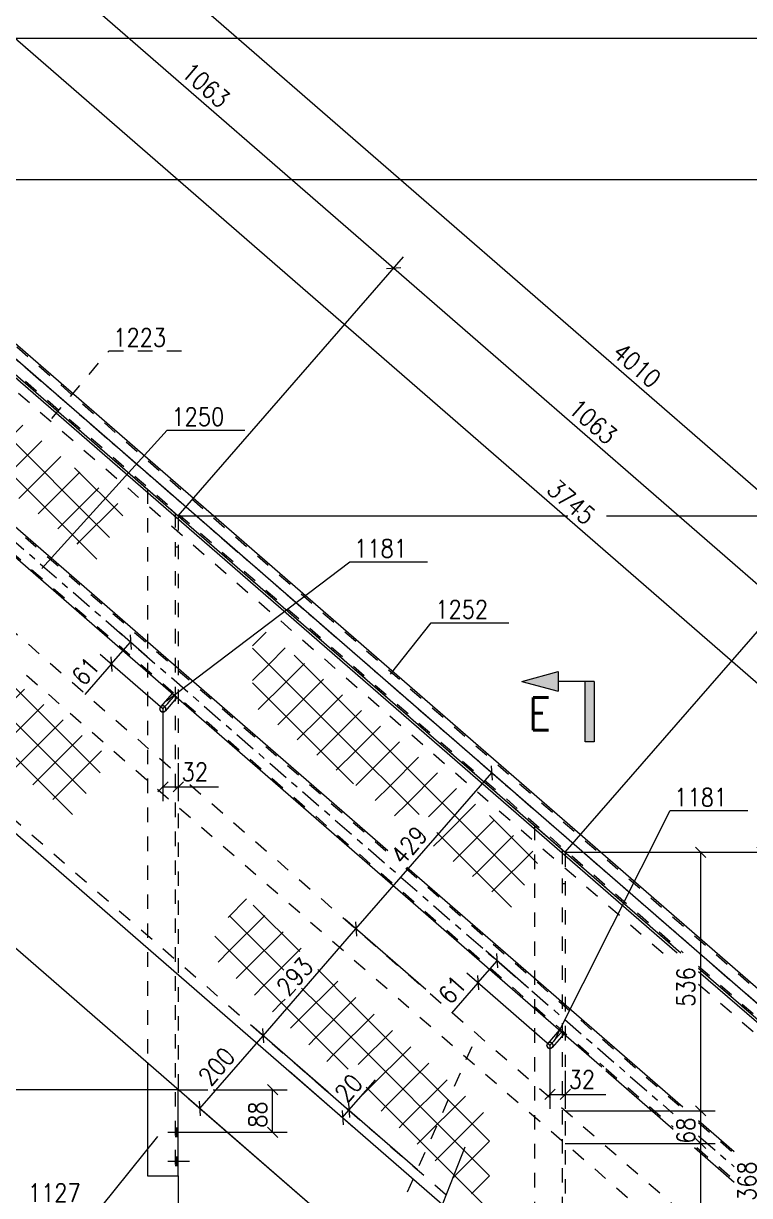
# Model space of a CAD drawing. Header units: millimetres. Extents: x 5 to 846, y 5 to 599.
# Drawn here: x 613.2 to 713.5, y 217 to 378.9 of the extents above; entities that cross this region are included whole.
import ezdxf

# ---------------------------------------------------------------- set-up
doc = ezdxf.new("R2010")
doc.units = ezdxf.units.MM
for name, pattern in [('XKITLINE00', [0]), ('XKITLINE02', [4, 2, -2]), ('XKITLINE03', [6, 3, -1, 1, -1])]:
    doc.linetypes.add(name, pattern=pattern)
for name, color, linetype, lineweight in [('Corte', 7, 'Continuous', 0), ('Cota', 4, 'Continuous', 0), ('Marca da peça', 2, 'Continuous', 0), ('Objeto gráfico', 3, 'Continuous', 0), ('Parafuso', 3, 'Continuous', 0), ('Peça', 2, 'Continuous', 0)]:
    doc.layers.add(name, color=color, linetype=linetype, lineweight=lineweight)
doc.styles.add('ROMANS', font='ROMANS__.TTF')
doc.styles.add('SIMPLEX', font='SIMPLEX_.TTF')

# ---------------------------------------------------------------- blocks, each defined once
blk = doc.blocks.new('*A80')
at = {"layer": 'Peça', "color": 4, "linetype": 'XKITLINE00', "lineweight": 0}
for p, q in [((569.63, 366.96), (703.55, 250.51)), ((563.09, 309.68), (760.94, 137.64)), ((706.5, 247.94), (760.88, 200.65))]:
    blk.add_line(p, q, dxfattribs=at)
blk = doc.blocks.new('*A81')
at = {"layer": 'Peça', "color": 7, "linetype": 'XKITLINE02', "lineweight": 0}
for p, q in [((570.29, 364.61), (703, 249.22)), ((706.5, 246.17), (758.19, 201.23))]:
    blk.add_line(p, q, dxfattribs=at)
at = {"layer": 'Peça', "color": 4, "linetype": 'XKITLINE00', "lineweight": 0}
for p, q in [((571.39, 365.87), (704.05, 250.51)), ((706.5, 248.38), (759.28, 202.48))]:
    blk.add_line(p, q, dxfattribs=at)
blk = doc.blocks.new('*A82')
at = {"layer": 'Peça', "color": 7, "linetype": 'XKITLINE00', "lineweight": 0}
blk.add_line((762.89, 201.48), (561.15, 376.91), dxfattribs=at)
at = {"layer": 'Peça', "color": 7, "linetype": 'XKITLINE02', "lineweight": 0}
for p, q in [((573.11, 368.36), (761.51, 204.53)), ((571.28, 366.25), (704.38, 250.51)), ((571.39, 365.87), (704.05, 250.51)), ((706.5, 248.67), (759.68, 202.43)), ((706.5, 248.38), (759.28, 202.48))]:
    blk.add_line(p, q, dxfattribs=at)
at = {"layer": 'Peça', "color": 4, "linetype": 'XKITLINE00', "lineweight": 0}
blk.add_line((573.25, 368.52), (761.65, 204.69), dxfattribs=at)
at = {"layer": 'Peça', "color": 7, "linetype": 'XKITLINE03', "lineweight": 0}
blk.add_line((760.59, 203.48), (572.19, 367.31), dxfattribs=at)
blk = doc.blocks.new('*A83')
at = {"layer": 'Peça', "color": 7, "linetype": 'XKITLINE02', "lineweight": 0}
for p, q in [((563.09, 311.44), (655.33, 231.24)), ((657.97, 228.94), (760.94, 139.4))]:
    blk.add_line(p, q, dxfattribs=at)
at = {"layer": 'Peça', "color": 4, "linetype": 'XKITLINE00', "lineweight": 0}
blk.add_line((761.28, 121.45), (562.76, 294.06), dxfattribs=at)
blk = doc.blocks.new('*A84')
at = {"layer": 'Peça', "color": 7, "linetype": 'XKITLINE02', "lineweight": 0}
for p, q in [((586.76, 316.77), (634.59, 275.18)), ((583.48, 315.11), (703, 211.19)), ((636.24, 273.75), (703, 215.69))]:
    blk.add_line(p, q, dxfattribs=at)
blk = doc.blocks.new('*A87')
at = {"layer": 'Peça', "color": 4, "linetype": 'XKITLINE00', "lineweight": 0}
for p, q in [((633.79, 286.32), (632.18, 284.48)), ((634.42, 285.77), (632.82, 283.92)), ((634.42, 285.77), (633.79, 286.32)), ((632.08, 284.17), (632.18, 284.48)), ((632.22, 283.88), (632.08, 284.17)), ((632.53, 283.78), (632.22, 283.88)), ((632.82, 283.92), (632.53, 283.78))]:
    blk.add_line(p, q, dxfattribs=at)
at = {"layer": 'Peça', "color": 7, "linetype": 'XKITLINE03', "lineweight": 0}
for p, q in [((633.18, 284.98), (633.6, 285.46)), ((633.6, 285.46), (634.11, 286.04)), ((632.5, 284.2), (632.59, 284.3)), ((632.5, 284.2), (632.5, 284.2)), ((632.59, 284.3), (632.82, 284.57)), ((632.82, 284.57), (633.18, 284.98))]:
    blk.add_line(p, q, dxfattribs=at)
at = {"layer": 'Peça', "color": 7, "linetype": 'XKITLINE02', "lineweight": 0}
for start, end in [(48.9909, 228.9909), (228.9909, 48.9909)]:
    blk.add_arc((632.5, 284.2), 0.423, start, end, dxfattribs=at)
blk = doc.blocks.new('*A88')
at = {"layer": 'Peça', "color": 7, "linetype": 'XKITLINE02', "lineweight": 0}
for p, q in [((562.19, 352.52), (663.43, 264.49)), ((560.04, 350.74), (693.43, 234.74)), ((666.07, 262.19), (703.97, 229.23)), ((693.7, 234.51), (703, 226.42)), ((706.5, 227.03), (711.43, 222.75)), ((706.26, 223.59), (711.43, 219.1))]:
    blk.add_line(p, q, dxfattribs=at)
at = {"layer": 'Peça', "color": 4, "linetype": 'XKITLINE00', "lineweight": 0}
for p, q in [((562.44, 352.59), (663.57, 264.65)), ((559.99, 350.5), (693.11, 234.74)), ((666.21, 262.35), (704.3, 229.23)), ((693.7, 234.23), (703, 226.14)), ((706.5, 227.31), (711.43, 223.03)), ((705.93, 223.59), (711.43, 218.81))]:
    blk.add_line(p, q, dxfattribs=at)
at = {"layer": 'Peça', "color": 7, "linetype": 'XKITLINE03', "lineweight": 0}
for p, q in [((565.76, 347.59), (703, 228.25)), ((706.5, 225.21), (711.43, 220.92))]:
    blk.add_line(p, q, dxfattribs=at)
blk = doc.blocks.new('*A91')
at = {"layer": 'Peça', "color": 4, "linetype": 'XKITLINE00', "lineweight": 0}
for p, q in [((687.25, 239.83), (685.65, 237.99)), ((687.89, 239.27), (687.25, 239.83)), ((687.89, 239.27), (686.29, 237.43)), ((685.55, 237.68), (685.65, 237.99)), ((685.69, 237.39), (685.55, 237.68)), ((686, 237.29), (685.69, 237.39)), ((686.29, 237.43), (686, 237.29))]:
    blk.add_line(p, q, dxfattribs=at)
at = {"layer": 'Peça', "color": 7, "linetype": 'XKITLINE03', "lineweight": 0}
for p, q in [((686.29, 238.08), (686.64, 238.48)), ((686.64, 238.48), (687.06, 238.97)), ((687.06, 238.97), (687.57, 239.55)), ((685.97, 237.71), (686.05, 237.8)), ((685.97, 237.71), (685.97, 237.71)), ((686.05, 237.8), (686.29, 238.08))]:
    blk.add_line(p, q, dxfattribs=at)
at = {"layer": 'Peça', "color": 7, "linetype": 'XKITLINE02', "lineweight": 0}
for start, end in [(48.9909, 228.9909), (228.9909, 48.9909)]:
    blk.add_arc((685.97, 237.71), 0.423, start, end, dxfattribs=at)
blk = doc.blocks.new('*A100')
at = {"layer": 'Peça', "color": 4, "linetype": 'XKITLINE00', "lineweight": 0}
for p, q in [((683.85, 268.08), (688.09, 264.4)), ((683.85, 188.77), (683.85, 173.21)), ((688.09, 173.21), (688.09, 185.09)), ((683.85, 173.21), (688.09, 173.21))]:
    blk.add_line(p, q, dxfattribs=at)
at = {"layer": 'Peça', "color": 7, "linetype": 'XKITLINE02', "lineweight": 0}
for p, q in [((683.85, 268.08), (683.85, 188.77)), ((687.66, 264.76), (687.66, 173.21)), ((688.09, 264.4), (688.09, 234.74)), ((687.66, 260.1), (688.09, 260.1)), ((688.09, 231.24), (688.09, 185.09))]:
    blk.add_line(p, q, dxfattribs=at)
blk = doc.blocks.new('*A102')
at = {"layer": 'Peça', "color": 7, "linetype": 'XKITLINE02', "lineweight": 0}
for p, q in [((630.39, 314.57), (634.62, 310.89)), ((630.39, 314.57), (630.39, 235.26)), ((634.2, 311.26), (634.2, 219.7)), ((634.62, 310.89), (634.62, 277.25)), ((634.2, 306.59), (634.62, 306.59)), ((634.62, 273.75), (634.62, 231.58))]:
    blk.add_line(p, q, dxfattribs=at)
at = {"layer": 'Peça', "color": 4, "linetype": 'XKITLINE00', "lineweight": 0}
for p, q in [((630.39, 235.26), (630.39, 219.7)), ((634.62, 219.7), (634.62, 231.58)), ((630.39, 219.7), (634.62, 219.7))]:
    blk.add_line(p, q, dxfattribs=at)
blk = doc.blocks.new('*A103')
at = {"layer": 'Parafuso'}
for points in [[(634.62, 225.1), (634.2, 225.1), (634.2, 226.3), (634.62, 226.3)], [(634.62, 221.1), (634.2, 221.1), (634.2, 222.3), (634.62, 222.3)]]:
    blk.add_hatch(color=7, dxfattribs=at).paths.add_polyline_path(points, flags=17)
at = {"layer": 'Parafuso', "color": 7, "linetype": 'XKITLINE00', "lineweight": 0}
for p, q in [((633.19, 225.7), (636.16, 225.7)), ((634.2, 226.3), (634.62, 226.3)), ((634.2, 225.1), (634.62, 225.1)), ((634.2, 222.3), (634.62, 222.3)), ((633.19, 221.7), (636.16, 221.7)), ((634.2, 221.1), (634.62, 221.1))]:
    blk.add_line(p, q, dxfattribs=at)
blk = doc.blocks.new('*A136')
at = {"layer": 'Objeto gráfico', "color": 2, "linetype": 'XKITLINE00', "lineweight": 0}
for p, q in [((641.51, 255.39), (644.06, 257.94)), ((651.42, 250.68), (644.99, 257.1)), ((649.19, 248.11), (641.68, 255.63)), ((641.71, 250.8), (646.58, 255.67)), ((654.06, 238.45), (639.69, 252.82)), ((644.1, 248.41), (649.1, 253.4)), ((646.5, 246.01), (651.61, 251.13)), ((640.14, 249.23), (641.71, 250.8)), ((642.64, 246.94), (644.1, 248.41)), ((658.85, 243.24), (653.9, 248.19)), ((651.29, 241.22), (656.65, 246.59)), ((645.14, 244.65), (646.5, 246.01)), ((656.46, 240.85), (651.67, 245.63)), ((647.64, 242.36), (648.89, 243.62)), ((648.89, 243.62), (649.37, 244.1)), ((653.68, 238.83), (659.17, 244.32)), ((677.63, 224.46), (658.85, 243.24)), ((656.08, 236.43), (661.69, 242.04)), ((650.14, 240.07), (651.29, 241.22)), ((677.63, 219.67), (656.46, 240.85)), ((659.49, 235.06), (664.21, 239.77)), ((652.64, 237.78), (653.68, 238.83)), ((658.1, 234.42), (654.06, 238.45)), ((660.87, 231.65), (666.73, 237.5)), ((655.14, 235.49), (656.08, 236.43)), ((663.26, 229.25), (669.24, 235.23)), ((677.63, 214.88), (660.58, 231.94)), ((665.66, 226.86), (671.76, 232.96)), ((660.14, 230.91), (660.87, 231.65)), ((668.05, 224.46), (674.28, 230.69)), ((662.64, 228.62), (663.26, 229.25)), ((670.45, 222.07), (676.8, 228.42)), ((665.13, 226.33), (665.66, 226.86)), ((667.63, 224.04), (668.05, 224.46)), ((672.84, 219.67), (677.63, 224.46)), ((670.13, 221.75), (670.45, 222.07)), ((672.63, 219.46), (672.84, 219.67)), ((675.24, 217.28), (677.63, 219.67)), ((675.13, 217.17), (675.24, 217.28))]:
    blk.add_line(p, q, dxfattribs=at)
blk = doc.blocks.new('*A137')
at = {"layer": 'Objeto gráfico', "color": 2, "linetype": 'XKITLINE00', "lineweight": 0}
for p, q in [((644.89, 292.92), (646.78, 294.81)), ((657.08, 280.4), (644.89, 292.59)), ((647.12, 290.36), (649.41, 292.65)), ((659.47, 282.8), (650.64, 291.64)), ((644.89, 288.13), (647.12, 290.36)), ((649.52, 287.97), (652.04, 290.49)), ((654.69, 278.01), (644.89, 287.81)), ((645.68, 284.13), (649.52, 287.97)), ((651.91, 285.57), (654.67, 288.32)), ((648.37, 282.03), (651.91, 285.57)), ((654.31, 283.18), (657.29, 286.16)), ((656.7, 280.78), (659.92, 284)), ((651.06, 279.93), (654.31, 283.18)), ((682.44, 259.83), (659.47, 282.8)), ((653.75, 277.83), (656.7, 280.78)), ((667.88, 269.61), (657.08, 280.4)), ((659.1, 278.39), (662.55, 281.84)), ((661.49, 275.99), (665.18, 279.68)), ((658.83, 273.86), (654.69, 278.01)), ((656.44, 275.73), (659.1, 278.39)), ((663.89, 273.6), (667.81, 277.52)), ((659.13, 273.63), (661.49, 275.99)), ((666.28, 271.2), (670.44, 275.36)), ((661.82, 271.53), (663.89, 273.6)), ((669.18, 269.31), (673.06, 273.2)), ((664.51, 269.43), (666.28, 271.2)), ((671.07, 266.41), (675.69, 271.03)), ((684.24, 262.83), (677.6, 269.47)), ((673.47, 264.02), (678.32, 268.87)), ((669.89, 265.23), (671.07, 266.41)), ((680.65, 256.83), (670.36, 267.13)), ((675.86, 261.62), (680.95, 266.71)), ((678.26, 259.23), (683.58, 264.55)), ((672.58, 263.13), (673.47, 264.02)), ((675.27, 261.03), (675.86, 261.62)), ((677.96, 258.93), (678.26, 259.23))]:
    blk.add_line(p, q, dxfattribs=at)
blk = doc.blocks.new('*A138')
at = {"layer": 'Objeto gráfico', "color": 2, "linetype": 'XKITLINE00', "lineweight": 0}
for p, q in [((598.84, 295.59), (587.82, 306.61)), ((587.82, 304.47), (589.51, 306.17)), ((588.89, 300.75), (592.17, 304.04)), ((596.45, 293.19), (587.82, 301.82)), ((591.28, 298.36), (594.82, 301.9)), ((587.82, 299.68), (588.89, 300.75)), ((593.67, 295.96), (597.48, 299.77)), ((587.82, 294.9), (591.28, 298.36)), ((594.05, 290.8), (587.82, 297.03)), ((596.07, 293.57), (600.13, 297.63)), ((589.9, 292.19), (593.67, 295.96)), ((598.46, 291.18), (602.78, 295.49)), ((621.92, 272.51), (598.84, 295.59)), ((592.64, 290.14), (596.07, 293.57)), ((600.86, 288.78), (605.44, 293.36)), ((620.02, 269.62), (596.45, 293.19)), ((623.82, 275.39), (607.61, 291.61)), ((600.91, 283.94), (594.05, 290.8)), ((595.38, 288.09), (598.46, 291.18)), ((603.25, 286.39), (608.09, 291.22)), ((598.11, 286.04), (600.86, 288.78)), ((605.65, 283.99), (610.74, 289.09)), ((608.04, 281.6), (613.4, 286.95)), ((600.85, 283.98), (603.25, 286.39)), ((603.59, 281.93), (605.65, 283.99)), ((610.44, 279.2), (616.05, 284.82)), ((612.83, 276.81), (618.71, 282.68)), ((606.33, 279.88), (608.04, 281.6)), ((615.23, 274.41), (621.36, 280.54)), ((609.07, 277.83), (610.44, 279.2)), ((617.62, 272.02), (624.01, 278.41)), ((611.8, 275.78), (612.83, 276.81)), ((614.54, 273.73), (615.23, 274.41)), ((617.28, 271.67), (617.62, 272.02))]:
    blk.add_line(p, q, dxfattribs=at)
blk = doc.blocks.new('*A139')
at = {"layer": 'Objeto gráfico', "color": 2, "linetype": 'XKITLINE00', "lineweight": 0}
for p, q in [((587.6, 340.98), (589.49, 342.87)), ((599.79, 328.47), (587.6, 340.66)), ((589.83, 338.42), (592.12, 340.71)), ((602.18, 330.86), (593.35, 339.7)), ((587.6, 336.19), (589.83, 338.42)), ((592.23, 336.03), (594.75, 338.55)), ((597.39, 326.07), (587.6, 335.87)), ((588.39, 332.19), (592.23, 336.03)), ((594.62, 333.63), (597.38, 336.39)), ((597.02, 331.24), (600, 334.22)), ((591.08, 330.09), (594.62, 333.63)), ((593.77, 327.99), (597.02, 331.24)), ((599.41, 328.84), (602.63, 332.06)), ((625.15, 307.89), (602.18, 330.86)), ((596.46, 325.89), (599.41, 328.84)), ((601.81, 326.45), (605.26, 329.9)), ((623.36, 304.9), (599.79, 328.47)), ((604.2, 324.05), (607.89, 327.74)), ((601.54, 321.92), (597.39, 326.07)), ((599.15, 323.79), (601.81, 326.45)), ((601.84, 321.69), (604.2, 324.05)), ((606.6, 321.66), (610.52, 325.58)), ((608.99, 319.26), (613.14, 323.42)), ((604.53, 319.59), (606.6, 321.66)), ((611.39, 316.87), (615.77, 321.26)), ((607.22, 317.49), (608.99, 319.26)), ((613.78, 314.47), (618.4, 319.1)), ((626.95, 310.89), (620.31, 317.53)), ((609.91, 315.39), (611.39, 316.87)), ((616.18, 312.08), (621.03, 316.93)), ((612.6, 313.29), (613.78, 314.47)), ((618.57, 309.69), (623.66, 314.77)), ((615.29, 311.19), (616.18, 312.08)), ((620.96, 307.29), (626.29, 312.61)), ((617.98, 309.09), (618.57, 309.69)), ((620.67, 307), (620.96, 307.29)), ((623.36, 304.9), (623.36, 304.9)), ((623.36, 304.9), (623.36, 304.9)), ((623.36, 304.9), (623.36, 304.9))]:
    blk.add_line(p, q, dxfattribs=at)
blk = doc.blocks.new('*A383')
at = {"layer": 'Cota', "color": 7, "linetype": 'XKITLINE00', "lineweight": 0}
blk.add_line((561.15, 376.91), (830.52, 376.91), dxfattribs=at)
blk = doc.blocks.new('*A384')
at = {"layer": 'Cota', "color": 7, "linetype": 'XKITLINE00', "lineweight": 0}
for p, q in [((561.15, 376.91), (807.38, 376.91)), ((581.15, 357.38), (807.38, 357.38))]:
    blk.add_line(p, q, dxfattribs=at)
blk = doc.blocks.new('*A385')
at = {"layer": 'Cota', "color": 7, "linetype": 'XKITLINE00', "lineweight": 0}
for p, q in [((581.15, 357.38), (807.38, 357.38)), ((634.62, 310.89), (688.45, 310.89)), ((693.79, 310.89), (807.38, 310.89))]:
    blk.add_line(p, q, dxfattribs=at)
blk = doc.blocks.new('*A386')
at = {"layer": 'Cota', "color": 7, "linetype": 'XKITLINE00', "lineweight": 0}
for p, q in [((804.67, 311.59), (806.08, 310.18)), ((634.62, 310.89), (688.45, 310.89)), ((693.79, 310.89), (807.38, 310.89)), ((805.38, 264.4), (805.38, 310.89)), ((688.09, 264.4), (807.38, 264.4)), ((804.67, 265.1), (806.08, 263.69))]:
    blk.add_line(p, q, dxfattribs=at)
at = {"layer": 'Cota', "color": 3}
for p in [(805.38, 310.89), (805.38, 264.4)]:
    blk.add_point(p, dxfattribs=at)
at = {"layer": 'Cota', "color": 3, "style": 'SIMPLEX', "width": 0.85}
blk.add_text('697', height=2.5, rotation=90.0002, dxfattribs=at).set_placement((804.58, 284.16))
blk = doc.blocks.new('*A387')
at = {"layer": 'Cota', "color": 7, "linetype": 'XKITLINE00', "lineweight": 0}
for p, q in [((688.09, 264.4), (807.38, 264.4)), ((804.67, 265.1), (806.08, 263.69)), ((805.38, 217.9), (805.38, 264.4)), ((741.55, 217.9), (770.78, 217.9)), ((773.17, 217.9), (792.11, 217.9)), ((795.55, 217.9), (807.38, 217.9)), ((804.67, 218.61), (806.08, 217.19))]:
    blk.add_line(p, q, dxfattribs=at)
at = {"layer": 'Cota', "color": 3}
for p in [(805.38, 264.4), (805.38, 217.9)]:
    blk.add_point(p, dxfattribs=at)
at = {"layer": 'Cota', "color": 3, "style": 'SIMPLEX', "width": 0.85}
blk.add_text('697', height=2.5, rotation=90.0002, dxfattribs=at).set_placement((804.58, 237.67))
blk = doc.blocks.new('*A391')
at = {"layer": 'Cota', "color": 7, "linetype": 'XKITLINE00', "lineweight": 0}
blk.add_line((561.15, 376.91), (818.41, 376.91), dxfattribs=at)
blk = doc.blocks.new('*A392')
at = {"layer": 'Cota', "color": 7, "linetype": 'XKITLINE00', "lineweight": 0}
blk.add_line((596.34, 417.37), (798.07, 241.95), dxfattribs=at)
at = {"layer": 'Cota', "color": 3, "style": 'SIMPLEX', "width": 0.85}
blk.add_text('4010', height=2.5, rotation=-41.0066, dxfattribs=at).set_placement((694.4, 333.16))
blk = doc.blocks.new('*A396')
at = {"layer": 'Cota', "color": 7, "linetype": 'XKITLINE00', "lineweight": 0}
for p, q in [((688.09, 264.4), (719.2, 300.17)), ((718.85, 298.7), (716.85, 298.56)), ((717.85, 298.63), (771.32, 252.13)), ((741.55, 217.9), (772.66, 253.68)), ((772.32, 252.2), (770.32, 252.06))]:
    blk.add_line(p, q, dxfattribs=at)
at = {"layer": 'Cota', "color": 3}
for p in [(717.85, 298.63), (771.32, 252.13)]:
    blk.add_point(p, dxfattribs=at)
at = {"layer": 'Cota', "color": 3, "style": 'SIMPLEX', "width": 0.85}
blk.add_text('1063', height=2.5, rotation=-41.0066, dxfattribs=at).set_placement((741.78, 278.88))
blk = doc.blocks.new('*A398')
at = {"layer": 'Cota', "color": 7, "linetype": 'XKITLINE00', "lineweight": 0}
blk.add_line((594.12, 392.52), (782.52, 228.69), dxfattribs=at)
at = {"layer": 'Cota', "color": 3, "style": 'SIMPLEX', "width": 0.85}
blk.add_text('3745', height=2.5, rotation=-41.0066, dxfattribs=at).set_placement((685.34, 314.26))
blk = doc.blocks.new('*A402')
at = {"layer": 'Cota', "color": 7, "linetype": 'XKITLINE00', "lineweight": 0}
for p, q in [((634.62, 219.7), (634.62, 102.63)), ((688.09, 173.2), (688.08, 102.63)), ((635.33, 105.34), (633.91, 103.93)), ((688.79, 105.34), (687.38, 103.93)), ((634.62, 104.63), (688.08, 104.63))]:
    blk.add_line(p, q, dxfattribs=at)
at = {"layer": 'Cota', "color": 3}
for p in [(634.62, 104.63), (688.08, 104.63)]:
    blk.add_point(p, dxfattribs=at)
at = {"layer": 'Cota', "color": 3, "style": 'SIMPLEX', "width": 0.85}
blk.add_text('802', height=2.5, dxfattribs=at).set_placement((657.87, 105.43))
blk = doc.blocks.new('*A403')
at = {"layer": 'Cota', "color": 7, "linetype": 'XKITLINE00', "lineweight": 0}
blk.add_line((634.62, 219.7), (634.62, 102.63), dxfattribs=at)
blk = doc.blocks.new('*A411')
at = {"layer": 'Marca da peça', "color": 7, "linetype": 'XKITLINE00', "lineweight": 0}
for p in [(674.22, 223.63), (650.26, 190.18)]:
    blk.add_line(p, (661, 190.18), dxfattribs=at)
at = {"layer": 'Marca da peça', "color": 4, "style": 'ROMANS', "width": 0.85}
blk.add_text('1253', height=2.5, dxfattribs=at).set_placement((650.86, 190.78))
blk = doc.blocks.new('*A412')
at = {"layer": 'Marca da peça', "color": 7, "linetype": 'XKITLINE02', "lineweight": 0}
for p, q in [((617.16, 324.33), (625.06, 333.69)), ((625.06, 333.69), (635.8, 333.69))]:
    blk.add_line(p, q, dxfattribs=at)
at = {"layer": 'Marca da peça', "color": 4, "style": 'ROMANS', "width": 0.85}
blk.add_text('1223', height=2.5, dxfattribs=at).set_placement((625.66, 334.29))
blk = doc.blocks.new('*A413')
at = {"layer": 'Marca da peça', "color": 7, "linetype": 'XKITLINE00', "lineweight": 0}
for p, q in [((663.94, 289.01), (669.54, 296.11)), ((669.54, 296.11), (680.28, 296.11))]:
    blk.add_line(p, q, dxfattribs=at)
at = {"layer": 'Marca da peça', "color": 4, "style": 'ROMANS', "width": 0.85}
blk.add_text('1252', height=2.5, dxfattribs=at).set_placement((670.14, 296.71))
blk = doc.blocks.new('*A415')
at = {"layer": 'Marca da peça', "color": 7, "linetype": 'XKITLINE02', "lineweight": 0}
for p in [(675.17, 237.53), (647.26, 198.84)]:
    blk.add_line(p, (658, 198.84), dxfattribs=at)
at = {"layer": 'Marca da peça', "color": 4, "style": 'ROMANS', "width": 0.85}
blk.add_text('1248', height=2.5, dxfattribs=at).set_placement((647.86, 199.44))
blk = doc.blocks.new('*A416')
at = {"layer": 'Marca da peça', "color": 7, "linetype": 'XKITLINE00', "lineweight": 0}
for p, q in [((632.99, 285.33), (658.33, 304.54)), ((658.33, 304.54), (669.07, 304.54))]:
    blk.add_line(p, q, dxfattribs=at)
at = {"layer": 'Marca da peça', "color": 4, "style": 'ROMANS', "width": 0.85}
blk.add_text('1181', height=2.5, dxfattribs=at).set_placement((658.93, 305.14))
blk = doc.blocks.new('*A417')
at = {"layer": 'Marca da peça', "color": 7, "linetype": 'XKITLINE00', "lineweight": 0}
for p, q in [((615.79, 303.61), (633.09, 322.73)), ((633.09, 322.73), (643.84, 322.73))]:
    blk.add_line(p, q, dxfattribs=at)
at = {"layer": 'Marca da peça', "color": 4, "style": 'ROMANS', "width": 0.85}
blk.add_text('1250', height=2.5, dxfattribs=at).set_placement((633.69, 323.33))
blk = doc.blocks.new('*A420')
at = {"layer": 'Marca da peça', "color": 7, "linetype": 'XKITLINE00', "lineweight": 0}
for p, q in [((686.56, 238.3), (702.55, 270.15)), ((702.55, 270.15), (713.29, 270.15))]:
    blk.add_line(p, q, dxfattribs=at)
at = {"layer": 'Marca da peça', "color": 4, "style": 'ROMANS', "width": 0.85}
blk.add_text('1181', height=2.5, dxfattribs=at).set_placement((703.15, 270.75))
blk = doc.blocks.new('*A430')
at = {"layer": 'Marca da peça', "color": 7, "linetype": 'XKITLINE00', "lineweight": 0}
for p in [(631.78, 225.11), (613.26, 215.48)]:
    blk.add_line(p, (624, 215.48), dxfattribs=at)
at = {"layer": 'Marca da peça', "color": 4, "style": 'ROMANS', "width": 0.85}
blk.add_text('1127', height=2.5, dxfattribs=at).set_placement((613.86, 216.08))
blk = doc.blocks.new('*A433')
at = {"layer": 'Cota', "color": 7, "linetype": 'XKITLINE00', "lineweight": 0}
for p, q in [((514.52, 232.29), (515.93, 230.87)), ((634.62, 231.58), (513.18, 231.58)), ((515.23, 185.09), (515.23, 231.58)), ((688.09, 185.09), (513.18, 185.09)), ((514.52, 185.8), (515.93, 184.38))]:
    blk.add_line(p, q, dxfattribs=at)
at = {"layer": 'Cota', "color": 3}
for p in [(515.23, 231.58), (515.23, 185.09)]:
    blk.add_point(p, dxfattribs=at)
at = {"layer": 'Cota', "color": 3, "style": 'SIMPLEX', "width": 0.85}
blk.add_text('697', height=2.5, rotation=90.0002, dxfattribs=at).set_placement((514.43, 204.85))
blk = doc.blocks.new('*A434')
at = {"layer": 'Cota', "color": 7, "linetype": 'XKITLINE00', "lineweight": 0}
for p, q in [((514.52, 278.78), (515.93, 277.37)), ((581.15, 278.07), (513.18, 278.07)), ((515.23, 231.58), (515.23, 278.07)), ((514.52, 232.29), (515.93, 230.87)), ((634.62, 231.58), (513.18, 231.58))]:
    blk.add_line(p, q, dxfattribs=at)
at = {"layer": 'Cota', "color": 3}
for p in [(515.23, 278.07), (515.23, 231.58)]:
    blk.add_point(p, dxfattribs=at)
at = {"layer": 'Cota', "color": 3, "style": 'SIMPLEX', "width": 0.85}
blk.add_text('697', height=2.5, rotation=90.0002, dxfattribs=at).set_placement((514.43, 251.35))
blk = doc.blocks.new('*A436')
at = {"layer": 'Cota', "color": 7, "linetype": 'XKITLINE00', "lineweight": 0}
for p, q in [((634.62, 310.89), (665.73, 346.67)), ((665.38, 345.19), (663.39, 345.05)), ((664.38, 345.12), (717.85, 298.63)), ((688.09, 264.4), (719.2, 300.17)), ((718.85, 298.7), (716.85, 298.56))]:
    blk.add_line(p, q, dxfattribs=at)
at = {"layer": 'Cota', "color": 3}
for p in [(664.38, 345.12), (717.85, 298.63)]:
    blk.add_point(p, dxfattribs=at)
at = {"layer": 'Cota', "color": 3, "style": 'SIMPLEX', "width": 0.85}
blk.add_text('1063', height=2.5, rotation=-41.0066, dxfattribs=at).set_placement((688.32, 325.37))
blk = doc.blocks.new('*A437')
at = {"layer": 'Cota', "color": 7, "linetype": 'XKITLINE00', "lineweight": 0}
for p, q in [((581.15, 357.38), (612.26, 393.16)), ((611.91, 391.68), (609.92, 391.54)), ((610.92, 391.61), (664.38, 345.12)), ((634.62, 310.89), (665.73, 346.67)), ((665.38, 345.19), (663.39, 345.05))]:
    blk.add_line(p, q, dxfattribs=at)
at = {"layer": 'Cota', "color": 3}
for p in [(610.92, 391.61), (664.38, 345.12)]:
    blk.add_point(p, dxfattribs=at)
at = {"layer": 'Cota', "color": 3, "style": 'SIMPLEX', "width": 0.85}
blk.add_text('1063', height=2.5, rotation=-41.0066, dxfattribs=at).set_placement((634.85, 371.86))
blk = doc.blocks.new('*A439')
at = {"layer": 'Cota', "color": 7, "linetype": 'XKITLINE00', "lineweight": 0}
for p, q in [((625.38, 290.39), (628.03, 293.44)), ((630.35, 291.42), (626.49, 294.78)), ((627.96, 294.44), (628.1, 292.44)), ((632.5, 284.2), (623.83, 291.74)), ((625.38, 290.39), (621.72, 286.18)), ((625.38, 290.39), (621.72, 286.18)), ((625.31, 291.39), (625.45, 289.39))]:
    blk.add_line(p, q, dxfattribs=at)
at = {"layer": 'Cota', "color": 3}
for p in [(628.03, 293.44), (625.38, 290.39)]:
    blk.add_point(p, dxfattribs=at)
at = {"layer": 'Cota', "color": 3, "style": 'SIMPLEX', "width": 0.85}
blk.add_text('61', height=2.5, rotation=48.9936, dxfattribs=at).set_placement((621.58, 287.23))
blk = doc.blocks.new('*A444')
at = {"layer": 'Cota', "color": 7, "linetype": 'XKITLINE00', "lineweight": 0}
for p, q in [((688.09, 264.4), (717.23, 264.4)), ((714.52, 265.1), (715.93, 263.69)), ((715.23, 173.2), (715.23, 264.4)), ((714.52, 173.91), (715.93, 172.5)), ((688.09, 173.2), (717.23, 173.2))]:
    blk.add_line(p, q, dxfattribs=at)
at = {"layer": 'Cota', "color": 3}
for p in [(715.23, 264.4), (715.23, 173.2)]:
    blk.add_point(p, dxfattribs=at)
at = {"layer": 'Cota', "color": 3, "style": 'SIMPLEX', "width": 0.85}
blk.add_text('1368', height=2.5, rotation=90.0002, dxfattribs=at).set_placement((714.43, 214.39))
blk = doc.blocks.new('*A447')
at = {"layer": 'Cota', "color": 7, "linetype": 'XKITLINE00', "lineweight": 0}
for p, q in [((688.09, 224.16), (703, 224.16)), ((706.5, 224.46), (707.51, 223.45)), ((706.5, 224.16), (708.8, 224.16)), ((706.8, 202.76), (706.8, 224.16)), ((688.09, 202.76), (708.8, 202.76)), ((706.09, 203.46), (707.51, 202.05))]:
    blk.add_line(p, q, dxfattribs=at)
at = {"layer": 'Cota', "color": 3}
for p in [(706.8, 224.16), (706.8, 202.76)]:
    blk.add_point(p, dxfattribs=at)
at = {"layer": 'Cota', "color": 3, "style": 'SIMPLEX', "width": 0.85}
blk.add_text('321', height=2.5, rotation=90.0002, dxfattribs=at).set_placement((706, 210.21))
blk = doc.blocks.new('*A448')
at = {"layer": 'Cota', "color": 7, "linetype": 'XKITLINE00', "lineweight": 0}
for p, q in [((688.09, 228.66), (708.8, 228.66)), ((706.09, 229.37), (707.51, 227.96)), ((706.8, 224.16), (706.8, 228.66)), ((688.09, 224.16), (708.8, 224.16)), ((706.09, 224.86), (707.51, 223.45))]:
    blk.add_line(p, q, dxfattribs=at)
at = {"layer": 'Cota', "color": 3}
for p in [(706.8, 228.66), (706.8, 224.16)]:
    blk.add_point(p, dxfattribs=at)
at = {"layer": 'Cota', "color": 3, "style": 'SIMPLEX', "width": 0.85}
blk.add_text('68', height=2.5, rotation=90.0002, dxfattribs=at).set_placement((706, 224.09))
blk = doc.blocks.new('*A449')
at = {"layer": 'Cota', "color": 7, "linetype": 'XKITLINE00', "lineweight": 0}
for p, q in [((688.09, 264.4), (708.8, 264.4)), ((706.09, 265.1), (707.51, 263.69)), ((706.8, 228.66), (706.8, 264.4)), ((688.09, 228.66), (703, 228.66)), ((706.09, 229.37), (706.23, 229.23)), ((706.5, 228.96), (707.51, 227.96)), ((706.5, 228.66), (708.8, 228.66))]:
    blk.add_line(p, q, dxfattribs=at)
at = {"layer": 'Cota', "color": 3}
for p in [(706.8, 264.4), (706.8, 228.66)]:
    blk.add_point(p, dxfattribs=at)
at = {"layer": 'Cota', "color": 3, "style": 'SIMPLEX', "width": 0.85}
blk.add_text('536', height=2.5, rotation=90.0002, dxfattribs=at).set_placement((706, 243.05))
blk = doc.blocks.new('*A452')
at = {"layer": 'Cota', "color": 7, "linetype": 'XKITLINE00', "lineweight": 0}
for p, q in [((646.96, 232.29), (648.37, 230.87)), ((634.62, 231.58), (638.71, 231.58)), ((639.45, 231.58), (649.66, 231.58)), ((647.66, 225.7), (647.66, 231.58)), ((636.16, 225.7), (649.66, 225.7)), ((646.96, 226.4), (648.37, 224.99))]:
    blk.add_line(p, q, dxfattribs=at)
at = {"layer": 'Cota', "color": 3}
for p in [(647.66, 231.58), (647.66, 225.7)]:
    blk.add_point(p, dxfattribs=at)
at = {"layer": 'Cota', "color": 3, "style": 'SIMPLEX', "width": 0.85}
blk.add_text('88', height=2.5, rotation=90.0002, dxfattribs=at).set_placement((646.86, 226.32))
blk = doc.blocks.new('*A453')
at = {"layer": 'Cota', "color": 7, "linetype": 'XKITLINE00', "lineweight": 0}
for p, q in [((650.85, 235.14), (659.71, 227.43)), ((649.97, 234.13), (658.83, 226.42)), ((658.2, 228.74), (661.86, 232.96)), ((658.2, 228.74), (661.86, 232.96)), ((657.26, 228.73), (657.39, 226.74)), ((657.32, 227.74), (658.2, 228.74)), ((658.13, 229.74), (658.27, 227.75))]:
    blk.add_line(p, q, dxfattribs=at)
at = {"layer": 'Cota', "color": 3}
for p in [(658.2, 228.74), (657.32, 227.74)]:
    blk.add_point(p, dxfattribs=at)
at = {"layer": 'Cota', "color": 3, "style": 'SIMPLEX', "width": 0.85}
blk.add_text('20', height=2.5, rotation=48.9936, dxfattribs=at).set_placement((657.91, 229.62))
blk = doc.blocks.new('*A455')
at = {"layer": 'Cota', "color": 7, "linetype": 'XKITLINE00', "lineweight": 0}
for p, q in [((685.97, 237.71), (685.97, 228.94)), ((688.09, 234.2), (688.09, 228.94)), ((686.68, 231.65), (685.26, 230.24)), ((688.79, 231.65), (687.38, 230.24)), ((685.97, 230.94), (688.09, 230.94)), ((688.09, 230.94), (693.67, 230.94)), ((688.09, 230.94), (693.67, 230.94))]:
    blk.add_line(p, q, dxfattribs=at)
at = {"layer": 'Cota', "color": 3}
for p in [(685.97, 230.94), (688.09, 230.94)]:
    blk.add_point(p, dxfattribs=at)
at = {"layer": 'Cota', "color": 3, "style": 'SIMPLEX', "width": 0.85}
blk.add_text('32', height=2.5, dxfattribs=at).set_placement((688.56, 231.74))
blk = doc.blocks.new('*A456')
at = {"layer": 'Cota', "color": 7, "linetype": 'XKITLINE00', "lineweight": 0}
for p, q in [((632.5, 284.2), (632.5, 271.45)), ((634.62, 276.7), (634.62, 271.45)), ((633.21, 274.15), (631.79, 272.74)), ((635.33, 274.15), (633.91, 272.74)), ((632.5, 273.45), (634.62, 273.45)), ((634.62, 273.45), (640.2, 273.45)), ((634.62, 273.45), (640.2, 273.45))]:
    blk.add_line(p, q, dxfattribs=at)
at = {"layer": 'Cota', "color": 3}
for p in [(632.5, 273.45), (634.62, 273.45)]:
    blk.add_point(p, dxfattribs=at)
at = {"layer": 'Cota', "color": 3, "style": 'SIMPLEX', "width": 0.85}
blk.add_text('32', height=2.5, dxfattribs=at).set_placement((635.09, 274.25))
blk = doc.blocks.new('*A459')
at = {"layer": 'Corte'}
for points in [[(682.09, 288.02), (687.09, 289.36), (687.09, 286.68)], [(690.84, 288.02), (692.09, 288.02), (692.09, 279.68)], [(690.84, 279.68), (690.84, 288.02), (692.09, 279.68)], [(690.84, 166.6), (692.09, 166.6), (692.09, 158.26)], [(690.84, 158.26), (690.84, 166.6), (692.09, 158.26)], [(682.09, 158.26), (687.09, 159.6), (687.09, 156.92)]]:
    blk.add_hatch(color=6, dxfattribs=at).paths.add_polyline_path(points, flags=17)
at = {"layer": 'Corte', "color": 6, "linetype": 'XKITLINE00', "lineweight": 0}
for p, q in [((682.09, 288.02), (687.09, 289.36)), ((687.09, 289.36), (687.09, 286.68)), ((682.09, 288.02), (687.09, 286.68)), ((692.09, 288.02), (687.09, 288.02)), ((690.84, 279.68), (690.84, 288.02)), ((692.09, 288.02), (692.09, 279.68)), ((692.09, 279.68), (690.84, 279.68)), ((690.84, 166.6), (690.84, 158.26)), ((692.09, 166.6), (690.84, 166.6)), ((692.09, 158.26), (692.09, 166.6)), ((682.09, 158.26), (687.09, 159.6)), ((687.09, 156.92), (687.09, 159.6)), ((682.09, 158.26), (687.09, 156.92)), ((692.09, 158.26), (687.09, 158.26))]:
    blk.add_line(p, q, dxfattribs=at)
at = {"layer": 'Corte', "color": 4, "style": 'ROMANS', "width": 0.85}
for p in [(683, 281.27), (683, 160.51)]:
    blk.add_text('E', height=4.5, dxfattribs=at).set_placement(p)
blk = doc.blocks.new('*A470')
at = {"layer": 'Cota', "color": 7, "linetype": 'XKITLINE00', "lineweight": 0}
for p, q in [((655.33, 231.24), (644.8, 240.4)), ((646.28, 240.05), (646.42, 238.05)), ((637.6, 228.99), (646.35, 239.05)), ((658.92, 210.45), (636.05, 230.34)), ((637.53, 229.99), (637.67, 227.99)), ((667.67, 220.51), (657.97, 228.94))]:
    blk.add_line(p, q, dxfattribs=at)
at = {"layer": 'Cota', "color": 3}
for p in [(646.35, 239.05), (637.6, 228.99)]:
    blk.add_point(p, dxfattribs=at)
at = {"layer": 'Cota', "color": 3, "style": 'SIMPLEX', "width": 0.85}
blk.add_text('200', height=2.5, rotation=48.9936, dxfattribs=at).set_placement((639.08, 231.92))
blk = doc.blocks.new('*A471')
at = {"layer": 'Cota', "color": 7, "linetype": 'XKITLINE00', "lineweight": 0}
for p, q in [((668.81, 245.42), (657.63, 255.15)), ((659.1, 254.8), (659.24, 252.81)), ((646.35, 239.05), (659.17, 253.8)), ((655.33, 231.24), (644.8, 240.4)), ((646.28, 240.05), (646.42, 238.05)), ((667.67, 220.51), (657.97, 228.94))]:
    blk.add_line(p, q, dxfattribs=at)
at = {"layer": 'Cota', "color": 3}
for p in [(659.17, 253.8), (646.35, 239.05)]:
    blk.add_point(p, dxfattribs=at)
at = {"layer": 'Cota', "color": 3, "style": 'SIMPLEX', "width": 0.85}
blk.add_text('293', height=2.5, rotation=48.9936, dxfattribs=at).set_placement((649.87, 244.33))
blk = doc.blocks.new('*A472')
at = {"layer": 'Cota', "color": 7, "linetype": 'XKITLINE00', "lineweight": 0}
for p, q in [((679.59, 273.92), (676.38, 276.71)), ((677.85, 276.36), (677.99, 274.37)), ((659.17, 253.8), (677.92, 275.37)), ((668.81, 245.42), (657.63, 255.15)), ((659.1, 254.8), (659.24, 252.81))]:
    blk.add_line(p, q, dxfattribs=at)
at = {"layer": 'Cota', "color": 3}
for p in [(677.92, 275.37), (659.17, 253.8)]:
    blk.add_point(p, dxfattribs=at)
at = {"layer": 'Cota', "color": 3, "style": 'SIMPLEX', "width": 0.85}
blk.add_text('429', height=2.5, rotation=48.9936, dxfattribs=at).set_placement((665.66, 262.48))
blk = doc.blocks.new('*A474')
at = {"layer": 'Cota', "color": 7, "linetype": 'XKITLINE00', "lineweight": 0}
for p, q in [((683.01, 245.63), (677.12, 250.76)), ((678.59, 250.41), (678.73, 248.41)), ((676.01, 246.36), (678.66, 249.41)), ((676.01, 246.36), (672.35, 242.15)), ((676.01, 246.36), (672.35, 242.15)), ((685.97, 237.71), (674.47, 247.71)), ((675.94, 247.36), (676.08, 245.37))]:
    blk.add_line(p, q, dxfattribs=at)
at = {"layer": 'Cota', "color": 3}
for p in [(678.66, 249.41), (676.01, 246.36)]:
    blk.add_point(p, dxfattribs=at)
at = {"layer": 'Cota', "color": 3, "style": 'SIMPLEX', "width": 0.85}
blk.add_text('61', height=2.5, rotation=48.9936, dxfattribs=at).set_placement((672.21, 243.21))

msp = doc.modelspace()

# ---------------------------------------------------------------- block references
at = {"lineweight": 0}
for name in ['*A392', '*A398', '*A437', '*A383', '*A384', '*A391', '*A82', '*A80', '*A81', '*A385', '*A88', '*A436', '*A139', '*A84', '*A412', '*A417', '*A102', '*A83', '*A386', '*A138', '*A416', '*A396', '*A413', '*A439', '*A137', '*A87', '*A456', '*A434', '*A472', '*A420', '*A100', '*A403', '*A387', '*A444', '*A449', '*A136', '*A471', '*A474', '*A470', '*A91', '*A415', '*A455', '*A453', '*A433', '*A452', '*A448', '*A103', '*A430', '*A411', '*A447', '*A402']:
    msp.add_blockref(name, (0, 0), dxfattribs=at)
at = {"layer": 'Corte', "lineweight": 0}
msp.add_blockref('*A459', (0, 0), dxfattribs=at)

doc.saveas('drawing.dxf')
